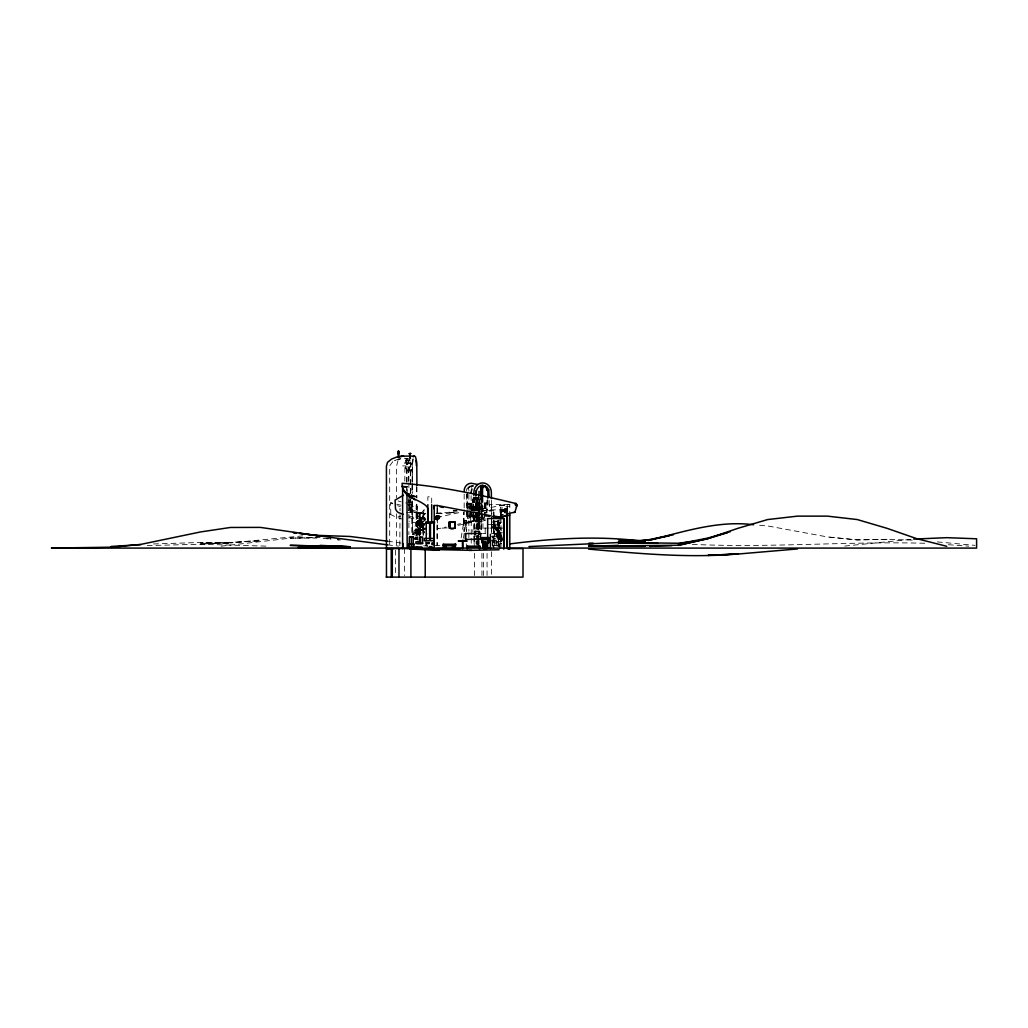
<?xml version="1.0" encoding="UTF-8"?>
<svg xmlns="http://www.w3.org/2000/svg" width="1028" height="1028" viewBox="0 0 1028 1028"><rect width="100%" height="100%" fill="white"/><g stroke="black" fill="none" stroke-linecap="round" stroke-linejoin="round"><path stroke-width="0.75" stroke-dasharray="5 3.75" d="M399.828 545.739L400.046 508.372M404.801 481.207L404.942 462.947L406.535 458.308M405.829 468.935L405.829 466.969M406.625 482.235L406.625 458.308M407.062 493.389L407.062 488.608M407.062 482.235L407.062 458.308M408.501 481.207L408.643 462.947L409.581 458.848M410.262 512.419L410.262 504.478M410.326 493.389L410.326 458.308M410.737 502.936L410.737 496.575M410.763 493.389L410.763 458.308M410.943 512.419L410.943 504.478M411.2 512.419L411.2 504.478M418.961 533.956L418.961 512.509M419.835 512.509L419.835 535.087M420.028 535.087L420.028 512.509L416.571 512.509L416.571 538.286M467.611 503.27L467.611 518.292L467.573 491.114L468.974 487.439L472.302 485.936M476.928 544.21L476.928 541.306M477.095 528.79L477.095 521.646L477.095 529.15M477.288 528.79L477.288 521.646L478.791 521.646L478.868 528.79M476.092 509.528L478.521 509.387L478.598 510.749M479.074 528.79L479.074 521.646M492.99 524.588L492.99 527.955L492.9 521.235L499.492 521.235L492.9 521.466M494.031 527.955L494.031 524.588M494.378 545.367L494.378 524.588M495.38 527.955L495.38 524.588M499.981 512.278L500.482 507.408L500.456 511.109M500.482 515.67L500.456 509.502L503.591 509.502L503.591 511.726L500.456 511.726M501.921 511.97L501.921 507.241L508.346 506.47M506.637 511.7L507.241 507.536L507.241 511.61M438.082 518.279L435.512 519.024L438.648 518.96A1.696 1.632 70.7 0 0 440.254 517.264L440.254 517.174A1.696 1.632 70.7 0 0 438.57 515.491L439.226 518.035L438.082 518.279L437.375 515.491L436.604 515.491L435.474 518.253M498.58 545.765L498.606 540.175M418.833 533.789L419.09 531.669L418.653 534.65M418.242 534.586L419.064 529.124L422.701 529.973L418.769 529.124L422.392 530.397M437.144 507.228L437.029 545.688M413.436 458.873L412.395 464.386L412.356 493.003M418.229 534.856L418.627 529.908M418.524 533.082L418.949 529.317L423.536 525.604M418.524 532.889C421.03 528.867 415.363 531.412 419.206 529.304L425.194 524.678M419.013 530.307C417.432 527.788 428.458 531.913 418.769 529.124L420.902 529.317L427.185 534.02M412.498 459.028L411.83 493.234M413.012 534.868L417.214 517.816L421.3 518.844L423.202 535.858M419.694 535.331L420.902 529.317L419.732 529.124L419.887 528.341L419.604 529.69M419.398 520.849L417.818 527.351L416.738 527.133L418.345 520.669L419.398 520.849L419.154 523.856L420.478 517.2L425.142 518.125L425.232 520.091L420.054 524.023L421.403 517.354L420.079 517.2L417.638 527.351L419.257 520.849L423.035 519.59L419.283 520.849L417.638 527.351L423.729 527.814L423.433 524.421M419.18 534.688L420.144 529.279L426.774 529.034M419.257 525.09L419.463 523.856L425.836 522.905M461.135 538.029L464.001 520.605L466.326 520.605L466.326 531.476M463.41 538.261L466.326 520.605L465.311 524.717L466.288 524.537M419.591 518.048L418.949 520.464L419.591 518.048L423.921 517.726L424.101 520.335M419.103 535.305L420.144 529.279L424.821 529.099M423.921 517.726L420.362 518.202L419.899 520.489M435.332 518.459L436.437 517.585L436.926 518.96L435.384 518.986L436.63 517.842L435.628 516.583L438.429 515.491M471.839 485.923L468.472 487.439L467.072 491.114L467.072 518.292L469.025 518.292L469.025 504.016M419.424 535.01L420.516 529.304L419.604 529.124L418.846 533.468M419.013 530.255C420.709 526.31 420.593 533.969 419.411 535.19M418.486 534.907L419.077 531.874M420.966 518.022L420.683 519.5L421.698 519.68L422.2 517.405L421.159 517.2L420.837 519.217M421.647 523.792L421.853 522.699L421.621 523.792L420.234 523.522L420.452 522.404L420.413 524.897L420.902 522.404L421.891 522.584L426.993 518.947M420.259 523.522L420.465 522.442M421.698 519.68L422.2 517.405L425.528 519.731M471.402 487.439L471.608 486.321L473.265 485.923L470.863 486.784M419.475 535.318L420.709 529.253L419.784 534.868M420.478 524.897L421.403 525.09C421.686 519.41 422.649 525.783 420.401 524.897M422.2 522.687C422.598 524.151 419.745 523.329 420.555 522.404L422.2 522.687L420.812 522.404M418.293 529.124L417.625 531.026M418.486 520.669L418.01 522.802M419.038 534.791L424.281 509.297L418.936 534.676L419.989 529.124M422.688 530.037L419.064 529.124L422.714 529.921M423.035 521.671C417.188 530.178 420.054 511.957 425.142 518.125M423.767 510.042L419.463 515.568M425.348 527.814C414.117 534.046 421.21 531.502 418.036 529.124M419.154 524.884L418.974 525.899L424.474 528.431M424.204 528.302L418.974 525.899L419.36 523.972M422.829 523.458L420.298 524.01L419.899 526.04L419.026 525.899L426.042 529.034M407.936 470.516L408.116 469.732L411.817 469.732L411.817 471.299L408.116 471.299L407.936 470.516L411.984 470.516M408.116 471.299L408.116 469.732M411.817 469.732L411.817 471.299M423.279 523.663C418.165 523.046 421.711 518.639 419.437 518.048L420.401 518.215M419 534.611L424.564 508.963M420.388 523.111L421.917 522.712M419.565 534.83L420.645 529.33L419.771 529.124M416.648 522.185L417.124 521.337L420.516 522.185C420.195 525.167 412.228 519.962 420.298 523.034M414.387 532.71L413.783 534.65L417.329 535.511L417.818 533.571L414.387 532.71L417.689 533.571L417.329 535.511M420.722 534.547L414.747 531.309C414.117 526.837 426.132 528.598 424.024 533.185M422.996 522.635L416.61 523.856L417.407 520.669L422.932 521.967M415.543 529.124L414.747 531.309M423.061 524.434L423.24 526.169L416.173 525.963L416.391 525.077L423.022 523.92M417.895 520.669L416.61 523.856M415.646 531.527C418.422 525.449 411.945 532.697 420.298 534.547M415.505 533.763C416.096 530.898 415.723 536.269 417.085 532.941L415.762 532.71M415.145 538.274L415.556 537.541L415.235 538.813M416.404 533.982L417.085 532.941M416.096 539.045L416.456 537.772L415.325 537.541M420.041 523.034L420.516 522.185M418.036 521.954L418.807 520.888L417.509 524.087L422.816 522.635M398.016 460.531L396.602 465.89L396.602 497.796M425.284 513.396L421.313 519.011M436.013 518.279L436.604 515.491M392.863 461.598L389.689 465.89L389.689 545.662M419.321 515.76L417.214 517.816M409.041 517.495L416.096 519.448L416.096 507.536L417.265 506.431L408.63 503.964M417.265 506.431L417.265 518.356L416.096 519.448M419.694 524.049L425.232 520.091M421.814 522.584L426.723 518.947M414.361 538.749L415.762 537.772M475.656 520.181L478.56 519.731L463.371 523.303L473.497 520.939M497.423 521.029L501.15 530.23M418.524 531.258L424.872 527.814M447.18 527.904L437.221 528.341L438.93 528.623A142.674 1.503 -13.1 0 1 446.062 526.966M418.781 523.856L419.977 524.023L419.154 523.856M434.934 516.583L437.375 515.491M435.641 517.29L438.442 516.184M399.005 458.861L394.662 460.531L400.74 458.784L396.525 459.799M427.057 523.085L421.326 525.102L426.787 523.085M421.326 525.102L424.05 524.087M479.935 511.803L486.244 509.811L488.351 510.338M470.708 515.786L470.708 521.723L479.549 519.551L479.485 503.579M418.949 520.464L420.041 520.618L419.116 520.464M436.463 518.832L439.226 518.035M436.553 519.59L439.277 518.832M463.371 523.303L463.744 512.214M474.319 510.286L479.549 509.066L471.762 510.068M422.778 523.92L417.407 525.295M477.776 509.335L473.497 510.351M479.549 519.551L475.064 520.566M463.371 523.188L463.371 512.368M470.708 521.723L485.91 518.189M485.267 520.399L480.731 521.479L485.023 520.579M482.286 508.86L509.798 504.221L509.785 513.229M472.854 510.171L478.56 508.86L475.913 509.156A30.814 0.874 -12.4 0 0 471.813 509.965M458.025 525.385L486.103 518.896M509.785 506.136L509.066 506.303M475.823 522.057L477.416 521.916M458.796 512.702L438.93 517.02L435.024 516.21M479.973 509.104L478.521 509.387M477.596 519.782L467.175 522.096A142.674 1.503 -13.1 0 0 457.383 524.357M472.739 511.044L473.702 510.89M486.642 510.582L480.731 511.494L487.67 509.837L478.033 509.811M470.104 510.196L480.911 509.104M471.235 510.171L475.45 509.605M450.817 512.574L454.093 512.317M504.26 505.044L497.513 505.686L504.864 505.005M449.93 512.715L452.012 512.522M910.628 539.392L844.656 546.074M452.256 512.317L458.244 511.751M221.046 546.189L290.166 538.184L316.868 537.593M390.01 514.18L394.932 516.621L400.573 516.159M419.989 520.643L423.844 524.396M492.797 545.611L499.081 545.097M463.936 521.042L466.262 520.875M414.631 539.597L417.638 539.392M441.654 513.332L436.617 513.64M414.965 539.597L418.152 539.392M153.506 543.966L200.627 542.476L230.465 543.067L200.627 542.951L230.465 542.81L200.627 544.043L260.315 540.715L230.465 542.861L302.733 535.884M147.222 545.611L200.627 544.21L266.599 546.151M504.645 512.908L504.645 508.95L505.917 508.911L506.406 512.908M504.645 508.95L507.549 508.95L507.549 512.908M436 515.722L436.887 515.709L437.555 518.42L438.738 518.176L438.982 517.02L437.941 515.683L439.843 517.315A1.683 1.683 0 0 1 438.815 518.947L435.255 519.153M912.196 540.098L887.061 539.314L857.223 539.906L827.373 536.924L767.685 525.951L756.685 525.025M887.061 539.314L857.223 539.931L827.373 536.924M320.004 537.528L290.166 538.055L316.868 538.107M404.325 458.308L407.216 458.308M405.88 458.848L411.56 458.886L412.099 460.531L412.588 481.207M405.328 460.48L412.099 460.531M404.942 462.947L412.459 462.986M402.59 465.89L406.073 465.89M473.612 485.923L471.235 485.923A5.191 4.767 90 0 0 469.411 486.321M478.752 491.114L478.804 529.6M474.293 502.602L472.572 502.602L472.572 498.053M405.61 502.936L412.588 502.936L412.588 504.478L406.677 504.478M475.437 502.833L487.876 502.833M411.418 502.936L412.588 502.936M467.072 503.27L479.793 503.27M475.437 503.579L487.876 503.579M467.072 504.016L479.793 504.016M509.785 504.542L489.444 504.542L489.444 509.258M505.917 511.571L505.917 508.911L507.549 508.95M501.021 509.862L501.33 512.959M492.258 510.698L493.646 510.698M406.677 512.419L412.588 512.419L412.588 534.599M475.437 517.855L476.838 517.855L476.838 503.579M477.981 517.855L479.69 517.855M480.834 517.855L482.183 517.855L482.183 503.579M483.057 517.855L484.625 517.855M474.242 518.292L472.944 518.292L472.944 504.016M479.793 518.292L478.341 518.292L478.341 504.016M420.028 519.14L418.961 518.896M476.928 521.646L479.78 521.646L479.78 528.79M501.548 522.545L498.94 522.545L498.94 523.432L501.548 523.432M420.144 524.588L419.989 526.105L419.077 525.899M488.017 524.588L499.659 524.588L499.659 527.955M423.24 526.169L422.816 524.447M498.117 527.724L494.417 527.724L494.417 528.508L498.439 528.482L498.439 529.24M488.801 528.084L472.854 528.084L472.854 532.093M489.893 528.084L503.913 528.084M498.773 529.24L495.483 529.266L495.483 528.508M415.286 529.124L423.754 530.191M502.396 532.324L496.781 532.298L496.781 531.54M482.505 533.429L485.653 533.429M491.448 533.429L501.368 533.429M501.06 534.547L497.77 534.56L497.77 533.802M499.942 539.058L499.942 533.583L495.753 533.583L495.753 534.945L499.235 534.971L499.235 539.058M497.269 535.292L501.394 535.305M473.972 535.986L478.701 535.961L478.688 545.637M501.715 536.063L498.426 536.076L498.426 535.318M479.395 536.719L476.182 536.744L476.182 535.986M417.805 536.963L415.479 536.963L415.479 538.286L417.805 538.286M498.747 536.834L502.037 536.822M502.371 537.58L499.081 537.593L499.081 536.834M502.692 538.338L499.402 538.351L499.402 537.593M502.692 539.096L496.563 539.058L496.563 534.971L495.753 534.945M502.666 539.867L500.058 539.867L500.058 539.109M491.5 540.175L501.343 540.175M491.564 541.011L501.343 541.011M501.407 541.37L500.392 539.867M501.523 541.576L498.053 541.576L498.053 543.748L501.523 543.748M498.85 541.897L495.946 541.897L495.946 545.984L498.85 545.984L498.773 520.078M434.883 545.431L441.128 545.431M435.628 516.583L435.962 516.583A1.516 1.452 78.9 0 1 437.427 518.099L437.44 518.189A1.516 1.452 78.9 0 1 435.988 519.603M490.51 509.824L501.33 509.862M416.661 532.941L424.911 532.992M692.281 544.339C769.843 548.001 847.29 541.165 924.763 543.259M499.235 534.971L498.362 534.945L498.362 533.583M948.33 544.724L968.749 546.151M937.33 541.897L975.032 545.367M323.152 538.402L331.003 539.122M423.677 545.739L426.826 546.061M387.556 544.866L398.543 546.086M420.362 529.227L419.463 528.906L420.902 529.317M387.556 541.165L401.691 543.169M419.051 513.088L421.094 513.409M418.743 529.6L422.405 530.165M422.598 530.217L418.974 529.6M414.323 537.772L417.291 538.312M417.998 513.023L411.817 511.558M418.884 523.856L419.797 524.036M420.452 522.404L421.853 522.699M417.895 531.026L418.769 531.232M492.258 545.547L492.258 536.153L493.646 536.667L492.823 536.025L492.823 548.566M422.765 521.967L417.407 520.669M396.718 504.195L401.048 505.275M416.854 521.337L420.246 522.185M415.916 533.763L416.815 533.982M425.104 513.666L408.065 509.04M392.76 503.193L390.614 502.602L390.82 514.874M408.476 505.403L416.096 507.536M398.093 500.957L401.113 501.818M408.874 515.966L417.265 518.356M411.046 511.134L413.012 511.726M397.592 505.686L400.265 506.611M390.781 502.949L392.76 503.81M493.748 535.742L501.561 539.546M491.551 536.449L498.092 540.175L498.092 548.142M420.645 529.33L427.018 534.02M422.071 517.405L425.014 519.731M406.638 488.39L407.011 491.088M407.859 458.886L408.759 462.986L408.887 481.207M423.099 530.191L423.549 534.483M423.472 519.281L423.356 517.726M425.669 541.448L425.939 545.65M426.183 544.776L426.234 545.894M423.395 534.573L423.24 531.373L423.883 534.187M424.988 520.091L424.898 518.125M426.736 541.756L426.851 545.765M417.368 537.014L417.394 540.124M427.327 545.213L427.34 547.076M507.292 508.95L507.292 512.908M507.267 504.542L507.267 511.199M505.249 512.908L505.069 508.937L505.005 512.908M504.928 508.95L504.928 512.908M502.885 509.502L502.885 511.726M502.653 509.502L502.653 511.726M501.715 509.502L501.715 511.726M501.677 509.502L501.677 511.726M501.201 509.862L501.201 512.651M501.073 539.854L501.073 540.612M501.021 509.502L501.021 515.606M501.021 516.891L501.021 548.566M500.739 534.547L500.739 533.789L497.436 533.802L497.436 533.044M500.7 535.318L500.7 536.076M500.752 539.096L500.752 539.854M500.726 541.576L500.726 543.748M500.559 522.545L500.559 523.432M500.25 522.545L500.25 523.432M500.405 533.789L500.405 533.031L497.115 533.044L497.115 532.298M500.379 534.56L500.379 535.318M500.418 538.338L500.418 539.096M500.083 533.031L500.083 532.273L497.475 532.273L497.475 531.515M500.045 533.802L500.045 534.56M500.096 537.58L500.096 538.338M499.981 518.896L499.981 527.955L491.692 527.955L491.692 518.896M499.955 543.799L499.955 548.566M499.672 535.292L499.749 531.515L496.46 531.54L496.46 530.782M499.762 536.822L499.762 537.58M499.736 538.351L499.736 539.109M499.428 531.515L499.428 530.756L496.139 530.782L496.139 530.024M499.39 532.298L499.39 533.044M499.441 536.063L499.441 536.822M499.261 522.545L499.261 523.432M499.145 543.799L499.145 548.566M499.094 530.756L499.094 529.998L495.804 530.024L495.804 529.266M499.068 531.54L499.068 532.298M499.107 535.305L499.107 536.063M498.516 520.104L498.58 545.984M498.323 521.466L498.413 524.588M498.413 530.024L498.413 530.782M498.284 524.588L498.117 528.482M498.079 529.266L498.079 530.024M498.13 533.031L498.13 533.789M498.092 534.56L498.092 535.318M497.899 539.058L497.051 533.583M497.758 528.508L497.758 529.266M497.796 532.273L497.796 533.031M497.462 521.466L497.552 524.588M497.295 520.399L497.295 527.955M497.269 532.324L497.256 539.058M497.141 530.756L497.141 531.515M496.987 524.588L496.987 527.955M496.82 529.998L496.82 530.756M496.691 527.724L496.691 528.508M496.485 529.24L496.485 529.998M496.164 528.482L496.164 529.24M496.216 541.897L496.216 545.984M495.83 527.724L495.83 528.482M494.982 521.466L494.943 527.955M494.108 520.399L494.082 548.566M493.646 519.86L493.646 545.547M493.517 536.449L493.517 548.566M493.119 536.539L493.119 545.547M491.615 504.542L491.615 518.69M491.615 520.271L491.615 532.838M491.551 551.74L491.551 575.513M491.371 500.032L491.371 533.031M489.199 500.43L489.199 508.243M487.876 499.801L487.876 508.333M487.311 499.801L487.311 508.333M486.989 500.43L486.989 512.921M487.054 553.321L487.054 575.513M486.244 509.811L486.244 512.651M485.91 503.579L485.91 516.262M485.036 503.579L485.036 513.088M485.216 528.084L485.203 533.429M484.766 503.579L484.766 516.262M484.406 503.579L484.406 517.855M483.61 553.321L483.61 575.513M482.929 497.308L482.929 531.669M482.543 497.616L482.543 502.165L480.77 502.165L480.77 497.616M481.978 497.616L481.978 502.165M481.914 503.579L481.914 517.855M481.939 553.321L481.939 575.513M481.708 503.579L481.708 514.681M481.335 497.218L481.335 514.424M481.335 515.992L481.335 530.075M481.143 497.218L481.143 511.301M481.143 512.869L481.143 530.075M480.834 503.579L480.834 514.681M480.911 516.994L480.911 529.626M479.793 497.192L479.793 515.118M479.626 521.646L479.626 529.15M479.292 491.114L479.292 518.292M479.074 541.306L479.074 544.21M478.804 536.012L478.804 545.637M478.688 494.327L478.688 529.6M478.47 494.327L478.47 529.6M478.521 535.896L478.47 545.637M478.29 536.719L478.29 537.477M477.981 503.579L478.033 529.536M478.033 535.884L478.033 545.393M477.776 512.368L477.776 519.911M477.634 497.308L477.634 514.488M477.634 516.043L477.634 530.101M477.609 535.961L477.609 536.719M477.634 541.036L477.634 544.159M477.172 504.016L477.172 518.292L475.411 518.292L475.437 496.755M477.275 535.986L477.275 536.744M477.095 541.306L477.095 544.21M477.031 497.526L477.031 529.6M477.031 536.012L477.031 545.637M476.863 536.744L476.863 537.503M476.632 503.579L476.632 517.855M476.362 504.016L476.362 518.292M476.092 497.308L476.092 514.488M476.092 516.043L476.092 530.101M476.092 541.036L476.092 544.159M476.003 496.755L476.003 517.855M475.72 504.016L475.72 518.292M474.306 497.526L474.306 529.6M474.306 536.012L474.306 545.637M474.512 553.321L474.512 575.513M474.126 497.308L474.126 530.101M474.126 541.036L474.126 544.159M473.882 497.192L474.024 514.488M473.882 515.979L474.024 530.101M473.882 536.32L474.024 544.159M473.792 498.053L473.792 502.602M473.702 515.259L473.702 521.106M473.433 504.016L473.433 518.292M473.073 498.053L473.073 502.602M473.124 504.016L473.124 518.292M471.955 504.016L471.955 510.351M471.955 511.944L471.955 518.292L470.002 518.292L470.002 504.016M471.094 495.637L471.235 510.363M471.235 511.957L471.235 545.637M470.644 504.016L470.644 510.351M470.644 511.944L470.644 518.292M470.194 504.016L470.194 518.292M468.871 494.327L468.871 531.206M468.871 532.812L468.871 537.618M467.714 504.016L467.714 518.292M466.468 494.327L466.468 531.206M466.326 543.902L466.326 548.566M464.168 494.095L464.168 508.166M464.168 509.734L464.168 531.643M464.001 520.605L464.001 531.476M437.607 521.928L437.607 522.995M437.196 507.729L437.196 545.688M431.696 503.077L431.696 496.794L427.854 496.794L427.854 503.077M417.625 512.509L417.625 535.254M417.445 512.509L417.445 538.286M416.931 486.886L416.931 498.002M416.931 504.362L416.931 539.314M416.456 486.629L416.456 497.796M416.456 504.17L416.456 539.276M412.588 482.736L412.588 493.453M412.356 500.983L412.356 534.483M412.138 504.478L412.138 512.419M411.83 501.176L411.817 534.701M411.149 463.628L411.149 464.412M410.326 499.762L410.326 502.936L409.414 502.936L409.414 496.575M409.851 504.478L409.851 512.419M409.684 499.762L409.684 502.936M409.221 466.969L409.221 468.935M409.208 504.478L409.208 512.419M408.887 482.736L408.887 490.395M408.887 496.575L408.887 534.599M408.746 499.762L408.746 502.936M407.808 463.628L407.808 464.412M404.492 548.566L404.492 575.513M396.602 513.743L396.602 545.662M395.433 550.147L395.433 575.513M402.835 519.256A45.399 7.736 13.7 0 1 394.932 516.621M422.649 524.897A143.008 23.901 13.8 0 1 417.805 523.625M417.959 523.496A44.307 7.183 13.9 0 1 408.63 521.029M466.468 491.114A5.191 4.767 90 0 1 467.277 488.223M467.868 487.439A5.191 4.767 90 0 1 468.588 486.797M468.884 491.114A5.191 4.446 -89.9 0 1 468.961 490.086M410.943 511.327A29.452 16.422 13.2 0 1 408.193 510.351M418.023 512.933A56.116 50.912 2.4 0 0 423.279 513.64A63.556 63.415 12.4 0 0 425.091 513.884M450.984 513.023A134.257 53.392 -2.6 0 1 441.757 513.794M449.776 512.175A135.747 56.938 -2.9 0 1 434.073 513.255M456.226 510.775A137.88 48.29 -3.1 0 1 453.284 511.096M425.168 513.949A55.319 48.843 3.5 0 1 421.069 513.525M419.026 513.229A54.176 48.907 2.8 0 1 412.973 511.867M457.203 510.235A138.137 47.044 -2.8 0 1 453.219 510.672M420.375 527.711L419.051 535.113L420.375 527.711M500.353 535.948L501.24 538.569L500.353 535.948M411.508 463.628L407.461 463.628L407.461 464.412L411.508 464.412L411.508 463.628M409.529 466.969L405.52 466.969L405.52 468.935L409.529 468.935L409.529 466.969M420.208 529.291L419.218 529.124L420.246 529.304M340.422 539.996L337.287 539.7L340.422 540.021M331.003 538.89L326.287 538.389L331.003 538.968"/><path stroke-width="1.5" d="M480.59 539.353L480.59 533.532M483.288 548.168L483.224 547.41L485.756 547.783L485.332 542.103L485.691 548.811M506.637 515.812L506.637 513.075M507.241 512.972L507.241 548.566L507.267 515.696L509.785 515.105M398.504 457.434L398.556 450.894L398.427 457.434M516.39 505.326L516.107 503.579C478.598 494.494 440.691 486.27 402.154 483.301L402.154 486.038A7.594 2.249 90 0 0 402.166 486.475C403.734 496.28 416.096 498.953 422.636 503.334A51.002 11.385 7 0 1 427.687 508.847L427.687 523.149M434.176 508.86L434.227 505.493L437.491 505.493L490.279 515.619M398.427 454.325L398.478 450.894L398.53 454.325M486.218 548.566L486.103 542.81M485.781 548.566L485.769 542.784M485.434 544.377L482.916 543.619L482.916 542.103L485.833 542.784L486.36 548.566M516.287 507.588L514.874 512.24M485.897 548.566L486.36 545.868L485.846 548.566L485.756 547.41M471.094 492.502L471.903 488.84M413.243 456.856L414.104 456.111M449.968 527.994C450.585 512.072 445.252 533.583 454.877 527.994L454.787 521.928L449.172 521.928L449.172 528.251L455.134 528.251L454.787 521.928L455.134 528.251M403.503 495.213L395.086 500.096L395.472 508.667A7.543 7.402 90 0 0 398.311 512.522L403.272 514.36M727.387 532.697L707.996 538.621L678.146 545.482M482.813 542.861L482.813 542.103L483.07 546.652L485.601 545.894L485.537 544.377L482.916 544.377M730.381 531.63L707.996 538.029L678.146 543.953L692.281 541.872M506.508 513.987L508.526 513.486M516.39 505.725L516.377 503.669M498.092 517.585L501.201 516.84L501.201 514.051M499.338 517.521L507.369 515.67L507.369 548.566M513.743 512.497L515.285 512.137L509.798 513.19L509.785 549.016L508.346 549.016M669.189 535.794L648.308 540.407C682.72 532.196 717.711 520.104 753.55 524.755M673.43 534.753L648.308 539.777L620.025 543.362L645.16 540.497M501.921 516.698L507.267 515.696M503 514.681L501.034 514.964M397.862 456.869L403.657 456.111L414.682 456.111L415.543 456.869L416.751 462.356L416.931 485.293M696.997 540.921L678.146 543.247L618.458 542.553L528.919 546.549M510.068 543.876C553.809 538.299 598.129 535.601 642.025 541.178M514.72 503.681L516.39 503.502M111.088 547.384L140.939 544.365L200.627 531.926L230.465 527.467L260.315 527.39L320.004 535.999L307.436 534.419M913.764 539.096L946.749 537.67L976.6 538.788L976.6 548.091L51.4 548.091L111.088 547.192M797.535 548.939L737.834 554.053L707.996 555.364L737.834 553.912C688.066 558.307 638.195 553.462 588.607 549.106M401.203 456.291L403.657 456.111L397.129 456.869L391.591 459.066L387.53 462.356L386.425 466.224L386.477 577.106M111.088 546.446L140.939 544.622M648.308 540.124L618.458 541.589L626.309 541.448M315.3 535.292L349.854 536.462L387.556 541.165M649.876 546.356L671.862 545.675M618.458 545.624L588.607 546.151L678.146 545.238L707.996 538.569L737.834 528.341L767.685 519.551L797.535 516.133L827.373 516.133L857.223 519.551L887.061 528.341L916.912 538.736L946.749 546.305M588.607 546.151L618.458 545.431M439.393 550.173L409.542 549.055L471.621 550.34M469.231 550.391L499.081 549.774M602.755 546.382L645.16 546.369M417.381 543.529L422.636 543.478L422.636 537.014L419.373 537.014L419.373 541.692L415.903 541.807L415.89 543.581L422.636 543.478M638.876 541.229L645.16 541.126M409.658 537.04L413.217 537.014L413.217 548.566M413.217 537.014L409.324 537.066L409.324 548.566M480.77 496.1L480.77 485.486L481.348 496.1M483.25 485.486L481.978 485.486L481.978 496.1M489.199 497.308L488.724 489.893L487.336 487.58L485.267 486.026L480.693 485.486M480.706 487.58L483.25 487.58M485.152 487.58L487.336 487.58M486.514 489.893L488.724 489.893M515.208 504.915L516.968 504.915L516.403 507.357M516.506 506.791L516.814 504.915M489.482 510.698L490.87 510.698M425.81 521.928L434.651 521.928M454.582 522.185L449.673 522.185L449.763 528.251M425.81 522.995L434.651 522.995M481.207 539.353L465.504 539.353L465.504 533.532L481.207 533.532M433.79 538.454L424.384 538.454L424.384 540.767L434.24 540.767M481.991 538.351L481.991 542.784L488.865 542.784L488.865 537.593L481.914 537.593L481.991 538.351L488.865 538.351M481.875 539.314L481.875 540.227M481.991 539.751L488.865 539.751M502.859 540.175L503.669 540.175M462.51 548.566L462.42 541.37L458.231 541.049L462.51 541.049L462.947 540.111L462.947 541.049L467.149 541.049L462.857 541.37L462.947 548.566M488.326 542.103L482.53 542.103L482.53 539.751M485.486 543.619L482.864 543.619L485.434 542.103L485.653 547.41L483.121 546.652L482.967 543.619M483.019 545.894L485.653 545.894L482.967 544.377M480.282 546.69L467.226 546.69L467.226 548.566M483.07 546.652L485.704 546.652M386.194 548.566L420.452 548.566M508.346 548.566L523.008 548.566L523.008 577.106L386.194 577.106M386.425 548.849L392.979 548.849M349.854 548.091L298.017 547.41M320.004 545.38L349.854 546.793L290.166 545.354L349.854 546.678M479.511 539.353L475.347 539.237M320.004 545.894L349.854 546.767M618.458 539.777L645.16 540.934M500.919 517.405L492.592 516.57M485.679 515.825L489.829 516.274M387.556 544.866L299.585 533.301M296.449 532.954L293.301 532.594L296.449 533.031M299.585 533.429L304.301 534.02M493.35 516.056L501.034 517.148M440.177 506.804L443.145 507.472M482.839 485.486L485.267 486.026M402.616 548.566L402.616 488.84L405.507 492.232L409.504 494.429L408 493.774M402.616 488.84L407.306 494.982M477.724 484.484L471.235 483.25A7.71 7.08 90 0 0 464.155 490.96M412.177 498.117L410.699 497.308M409.272 496.318L407.448 495.098M415.042 499.865L413.076 498.683M406.972 494.468L407.178 548.566M486.527 487.002L487.876 490.677L487.876 498.272M486.964 488.685L487.311 490.677M485.486 543.825L485.332 542.951L486.205 548.811L485.833 542.784M415.954 460.531L416.456 465.89M488.454 537.593L488.544 542.784M482.813 542.103L483.314 548.566M509.22 548.566L508.629 548.849M503.964 548.849L503.964 518.523L487.657 518.523L487.657 537.503M503.669 518.523L503.669 548.849M501.33 514.501L501.33 517.598M493.646 512.227L493.646 518.33M491.371 498.529L491.371 492.502A9.56 8.532 90 0 0 482.826 482.942L482.44 482.942A9.586 8.545 -90 0 0 473.869 492.502L473.882 495.637M490.395 534.264L490.395 548.849M488.069 539.751L488.069 542.103M487.657 542.244L487.657 548.566M484.535 548.849L484.574 542.707L483.764 542.707L483.764 548.849M483.121 545.136L483.224 548.566M482.543 496.1L482.543 485.486C477.365 485.614 475.399 491.345 476.092 495.74M482.312 537.593L482.312 542.784M480.282 548.566L480.282 546.215L466.763 546.215L466.763 548.566M479.832 546.69L479.832 548.566M479.511 533.532L479.511 531.412L474.602 531.412L474.602 534.547M479.408 546.215L479.408 548.566M478.958 546.69L478.958 548.566M478.765 531.412L478.765 534.586M476.003 490.677L476.003 495.239M475.347 531.412L475.347 534.547M468.087 546.69L468.087 548.566M467.637 546.215L467.637 548.566M465.53 533.532L465.53 539.353M460.737 548.566L436.656 548.566M455.224 548.566L455.224 545.444L452.628 545.444L452.628 548.566M454.993 544.249L454.993 545.778M453.271 545.444L453.271 548.566M445.998 548.566L445.998 545.444L443.402 545.444L443.402 548.566M444.045 545.444L444.045 548.566M443.71 544.249L443.71 545.778M437.196 505.493L437.196 506.149M434.227 505.493L434.227 548.849M433.842 522.995L433.842 539.237M432.467 548.566L432.467 547.089L431.233 547.089L431.233 548.566M431.696 504.645L431.696 521.928M431.015 548.566L431.015 546.6L429.344 546.6L429.344 548.566M430.462 522.995L430.462 539.237M429.627 522.995L429.627 539.237M427.854 504.645L427.854 521.928M426.247 522.995L426.247 539.237M425.219 550.147L425.219 577.106M421.801 548.798L421.801 546.935L415.261 546.935L415.261 548.798M420.542 537.014L420.542 543.478M416.854 546.935L416.854 548.798M411.38 537.014L411.38 548.566M410.904 548.566L410.904 577.106M410.082 457.653L410.082 453.297L409.851 457.653M402.989 543.555L402.989 548.566M398.98 548.566L398.98 577.106M392.31 548.566L392.31 577.106M391.231 548.566L391.231 577.106M411.444 495.175L410.789 496.177L415.351 496.64L411.444 495.175M648.308 542.964L618.458 543.157L657.727 543.285L648.308 542.964M410.737 453.566L409.195 453.708L410.737 453.566M429.036 542.707L426.35 542.707L426.35 543.529L429.036 543.529L429.036 542.707M433.482 542.964L431.876 542.964L431.876 544.57L433.482 544.57L433.482 542.964M413.963 544.069L408.694 544.069L408.694 547.333L413.963 547.333L413.963 544.069M455.712 544.249L442.991 544.249L442.991 545.778L455.712 545.778L455.712 544.249M593.323 543.465L588.607 543.452L593.323 543.414M406.985 486.822L402.154 486.501L406.985 486.822"/></g></svg>
